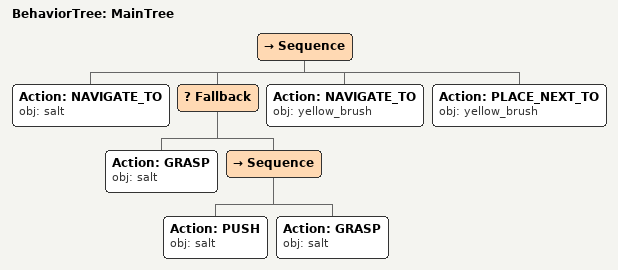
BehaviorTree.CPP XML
<root main_tree_to_execute="MainTree">
  <BehaviorTree ID="MainTree">
    <Sequence>
      <!-- Navigate to salt -->
      <Action ID="NAVIGATE_TO" obj="salt" />
      <!-- Fallback: if GRASP salt fails, try PUSH, FLIP to reposition -->
      <Fallback>
        <!-- Grasp salt -->
        <Action ID="GRASP" obj="salt" />
        <Sequence>
          <!-- Push salt forward toward front edge of table -->
          <Action ID="PUSH" obj="salt" />
          <!-- Grasp salt -->
          <Action ID="GRASP" obj="salt" />
        </Sequence>
      </Fallback>
      <!-- Navigate to yellow_brush -->
      <Action ID="NAVIGATE_TO" obj="yellow_brush" />
      <!-- Place next to yellow_brush -->
      <Action ID="PLACE_NEXT_TO" obj="yellow_brush" />
    </Sequence>
  </BehaviorTree>
</root>
